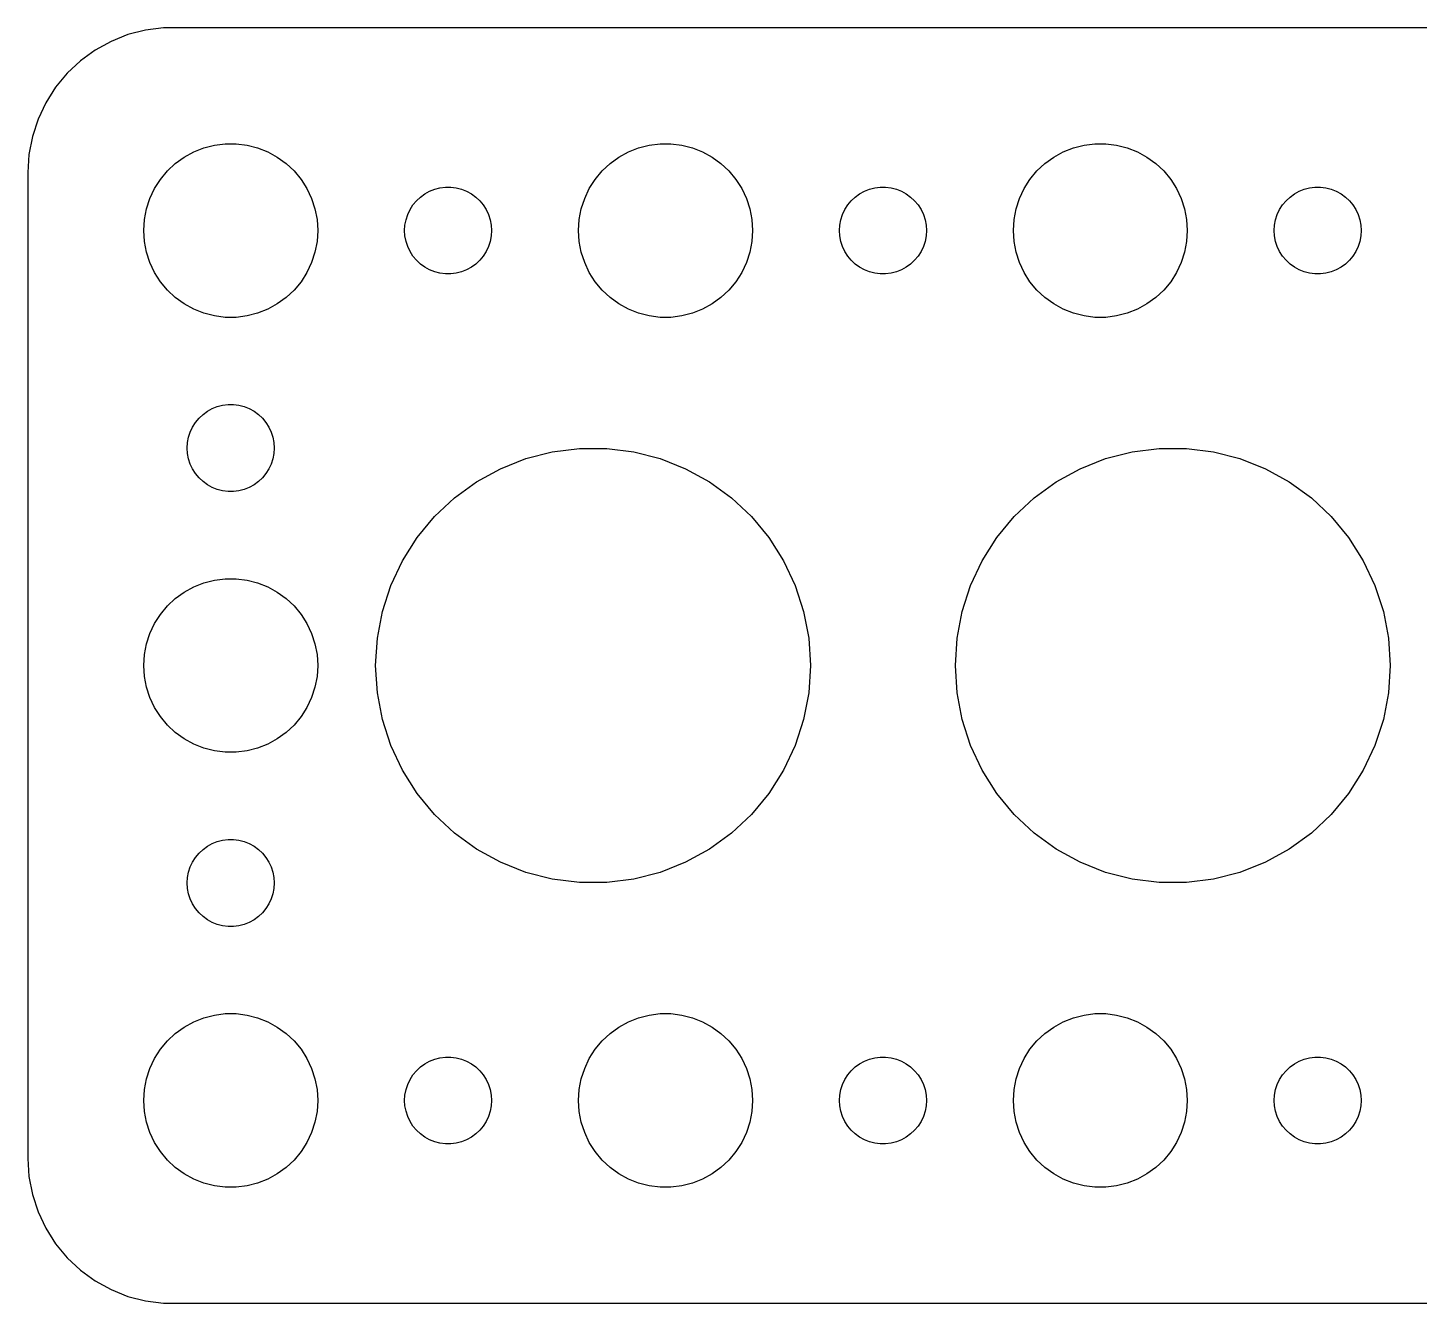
# Model space of a CAD drawing. Header units: metres. Extents: x -60 to 60, y 32 to 76.
# Drawn here: x -59.5 to -11.5, y 32.01 to 75.99 of the extents above; entities that cross this region are included whole.
import ezdxf

# ---------------------------------------------------------------- set-up
doc = ezdxf.new("R2010")
doc.units = ezdxf.units.M

msp = doc.modelspace()

# ---------------------------------------------------------------- linework, layer by layer
for p, q in [((-55.4369, 75.9114), (-56.0451, 75.7553)), ((-54.8139, 75.9901), (-55.4369, 75.9114)), ((54.8139, 75.9901), (-54.8139, 75.9901)), ((-56.6289, 75.5241), (-57.1791, 75.2216)), ((-56.0451, 75.7553), (-56.6289, 75.5241)), ((-57.1791, 75.2216), (-57.6871, 74.8526)), ((-58.1448, 74.4227), (-58.5451, 73.9389)), ((-57.6871, 74.8526), (-58.1448, 74.4227)), ((-58.5451, 73.9389), (-58.8815, 73.4088)), ((-58.8815, 73.4088), (-59.1489, 72.8406)), ((-59.1489, 72.8406), (-59.3429, 72.2434)), ((-59.3429, 72.2434), (-59.4606, 71.6267)), ((-59.4606, 71.6267), (-59.5, 71)), ((-54.4123, 71.3115), (-54.1075, 71.533)), ((-54.1075, 71.533), (-53.7773, 71.7145)), ((-53.7773, 71.7145), (-53.427, 71.8532)), ((-53.427, 71.8532), (-53.0621, 71.9469)), ((-53.0621, 71.9469), (-52.6884, 71.9941)), ((-52.6884, 71.9941), (-52.3116, 71.9941)), ((-52.3116, 71.9941), (-51.9379, 71.9469)), ((-51.9379, 71.9469), (-51.5729, 71.8532)), ((-51.5729, 71.8532), (-51.2227, 71.7145)), ((-51.2227, 71.7145), (-50.8925, 71.533)), ((-50.8925, 71.533), (-50.5877, 71.3115)), ((-39.4123, 71.3115), (-39.1075, 71.533)), ((-39.1075, 71.533), (-38.7773, 71.7145)), ((-38.7773, 71.7145), (-38.427, 71.8532)), ((-38.427, 71.8532), (-38.0621, 71.9469)), ((-38.0621, 71.9469), (-37.6884, 71.9941)), ((-37.6884, 71.9941), (-37.3116, 71.9941)), ((-37.3116, 71.9941), (-36.9379, 71.9469)), ((-36.9379, 71.9469), (-36.5729, 71.8532)), ((-36.5729, 71.8532), (-36.2227, 71.7145)), ((-36.2227, 71.7145), (-35.8925, 71.533)), ((-35.8925, 71.533), (-35.5877, 71.3115)), ((-24.4123, 71.3115), (-24.1075, 71.533)), ((-24.1075, 71.533), (-23.7773, 71.7145)), ((-23.7773, 71.7145), (-23.427, 71.8532)), ((-23.427, 71.8532), (-23.0621, 71.9469)), ((-23.0621, 71.9469), (-22.6884, 71.9941)), ((-22.6884, 71.9941), (-22.3116, 71.9941)), ((-22.3116, 71.9941), (-21.9379, 71.9469)), ((-21.9379, 71.9469), (-21.5729, 71.8532)), ((-21.5729, 71.8532), (-21.2227, 71.7145)), ((-21.2227, 71.7145), (-20.8925, 71.533)), ((-20.8925, 71.533), (-20.5877, 71.3115)), ((-54.927, 70.7634), (-54.6869, 71.0536)), ((-54.6869, 71.0536), (-54.4123, 71.3115)), ((-50.5877, 71.3115), (-50.3131, 71.0536)), ((-50.3131, 71.0536), (-50.0729, 70.7634)), ((-39.927, 70.7634), (-39.6869, 71.0536)), ((-39.6869, 71.0536), (-39.4123, 71.3115)), ((-35.5877, 71.3115), (-35.3131, 71.0536)), ((-35.3131, 71.0536), (-35.0729, 70.7634)), ((-24.927, 70.7634), (-24.6869, 71.0536)), ((-24.6869, 71.0536), (-24.4123, 71.3115)), ((-20.5877, 71.3115), (-20.3131, 71.0536)), ((-20.3131, 71.0536), (-20.0729, 70.7634)), ((-59.5, 71), (-59.5, 37)), ((-55.1289, 70.4453), (-54.927, 70.7634)), ((-50.0729, 70.7634), (-49.8711, 70.4453)), ((-40.1289, 70.4453), (-39.927, 70.7634)), ((-35.0729, 70.7634), (-34.8711, 70.4453)), ((-25.1289, 70.4453), (-24.927, 70.7634)), ((-20.0729, 70.7634), (-19.8711, 70.4453)), ((-55.4057, 69.7461), (-55.2893, 70.1044)), ((-55.2893, 70.1044), (-55.1289, 70.4453)), ((-49.8711, 70.4453), (-49.7107, 70.1044)), ((-49.7107, 70.1044), (-49.5942, 69.7461)), ((-46.0934, 70.0268), (-45.9561, 70.1558)), ((-45.9561, 70.1558), (-45.8037, 70.2665)), ((-45.8037, 70.2665), (-45.6387, 70.3572)), ((-45.6387, 70.3572), (-45.4635, 70.4266)), ((-45.4635, 70.4266), (-45.2811, 70.4734)), ((-45.2811, 70.4734), (-45.0942, 70.497)), ((-45.0942, 70.497), (-44.9058, 70.497)), ((-44.9058, 70.497), (-44.7189, 70.4734)), ((-44.7189, 70.4734), (-44.5365, 70.4266)), ((-44.5365, 70.4266), (-44.3613, 70.3572)), ((-44.3613, 70.3572), (-44.1963, 70.2665)), ((-44.1963, 70.2665), (-44.0439, 70.1558)), ((-44.0439, 70.1558), (-43.9065, 70.0268)), ((-40.4057, 69.7461), (-40.2893, 70.1044)), ((-40.2893, 70.1044), (-40.1289, 70.4453)), ((-34.8711, 70.4453), (-34.7107, 70.1044)), ((-34.7107, 70.1044), (-34.5942, 69.7461)), ((-31.0934, 70.0268), (-30.9561, 70.1558)), ((-30.9561, 70.1558), (-30.8037, 70.2665)), ((-30.8037, 70.2665), (-30.6387, 70.3572)), ((-30.6387, 70.3572), (-30.4635, 70.4266)), ((-30.4635, 70.4266), (-30.2811, 70.4734)), ((-30.2811, 70.4734), (-30.0942, 70.497)), ((-30.0942, 70.497), (-29.9058, 70.497)), ((-29.9058, 70.497), (-29.7189, 70.4734)), ((-29.7189, 70.4734), (-29.5365, 70.4266)), ((-29.5365, 70.4266), (-29.3613, 70.3572)), ((-29.3613, 70.3572), (-29.1963, 70.2665)), ((-29.1963, 70.2665), (-29.0439, 70.1558)), ((-29.0439, 70.1558), (-28.9065, 70.0268)), ((-25.4057, 69.7461), (-25.2893, 70.1044)), ((-25.2893, 70.1044), (-25.1289, 70.4453)), ((-19.8711, 70.4453), (-19.7107, 70.1044)), ((-19.7107, 70.1044), (-19.5942, 69.7461)), ((-16.0934, 70.0268), (-15.9561, 70.1558)), ((-15.9561, 70.1558), (-15.8037, 70.2665)), ((-15.8037, 70.2665), (-15.6387, 70.3572)), ((-15.6387, 70.3572), (-15.4635, 70.4266)), ((-15.4635, 70.4266), (-15.2811, 70.4734)), ((-15.2811, 70.4734), (-15.0942, 70.497)), ((-15.0942, 70.497), (-14.9058, 70.497)), ((-14.9058, 70.497), (-14.7189, 70.4734)), ((-14.7189, 70.4734), (-14.5365, 70.4266)), ((-14.5365, 70.4266), (-14.3613, 70.3572)), ((-14.3613, 70.3572), (-14.1963, 70.2665)), ((-14.1963, 70.2665), (-14.0439, 70.1558)), ((-14.0439, 70.1558), (-13.9065, 70.0268)), ((-55.4763, 69.376), (-55.4057, 69.7461)), ((-49.5942, 69.7461), (-49.5237, 69.376)), ((-46.3947, 69.5522), (-46.3145, 69.7226)), ((-46.3145, 69.7226), (-46.2135, 69.8817)), ((-46.2135, 69.8817), (-46.0934, 70.0268)), ((-43.9065, 70.0268), (-43.7865, 69.8817)), ((-43.7865, 69.8817), (-43.6855, 69.7226)), ((-43.6855, 69.7226), (-43.6053, 69.5522)), ((-40.4763, 69.376), (-40.4057, 69.7461)), ((-34.5942, 69.7461), (-34.5237, 69.376)), ((-31.3947, 69.5522), (-31.3145, 69.7226)), ((-31.3145, 69.7226), (-31.2135, 69.8817)), ((-31.2135, 69.8817), (-31.0934, 70.0268)), ((-28.9065, 70.0268), (-28.7865, 69.8817)), ((-28.7865, 69.8817), (-28.6855, 69.7226)), ((-28.6855, 69.7226), (-28.6053, 69.5522)), ((-25.4763, 69.376), (-25.4057, 69.7461)), ((-19.5942, 69.7461), (-19.5237, 69.376)), ((-16.3947, 69.5522), (-16.3145, 69.7226)), ((-16.3145, 69.7226), (-16.2135, 69.8817)), ((-16.2135, 69.8817), (-16.0934, 70.0268)), ((-13.9065, 70.0268), (-13.7865, 69.8817)), ((-13.7865, 69.8817), (-13.6855, 69.7226)), ((-13.6855, 69.7226), (-13.6053, 69.5522)), ((-55.5, 69), (-55.4763, 69.376)), ((-49.5237, 69.376), (-49.5, 69)), ((-46.5, 69), (-46.4882, 69.188)), ((-46.4882, 69.188), (-46.4529, 69.373)), ((-46.4529, 69.373), (-46.3947, 69.5522)), ((-43.6053, 69.5522), (-43.5471, 69.373)), ((-43.5471, 69.373), (-43.5118, 69.188)), ((-43.5118, 69.188), (-43.5, 69)), ((-40.5, 69), (-40.4763, 69.376)), ((-34.5237, 69.376), (-34.5, 69)), ((-31.5, 69), (-31.4882, 69.188)), ((-31.4882, 69.188), (-31.4529, 69.373)), ((-31.4529, 69.373), (-31.3947, 69.5522)), ((-28.6053, 69.5522), (-28.5471, 69.373)), ((-28.5471, 69.373), (-28.5118, 69.188)), ((-28.5118, 69.188), (-28.5, 69)), ((-25.5, 69), (-25.4763, 69.376)), ((-19.5237, 69.376), (-19.5, 69)), ((-16.5, 69), (-16.4882, 69.188)), ((-16.4882, 69.188), (-16.4529, 69.373)), ((-16.4529, 69.373), (-16.3947, 69.5522)), ((-13.6053, 69.5522), (-13.5471, 69.373)), ((-13.5471, 69.373), (-13.5118, 69.188)), ((-13.5118, 69.188), (-13.5, 69)), ((-55.4763, 68.624), (-55.5, 69)), ((-49.5, 69), (-49.5237, 68.624)), ((-46.4882, 68.812), (-46.5, 69)), ((-46.4529, 68.627), (-46.4882, 68.812)), ((-43.5118, 68.812), (-43.5471, 68.627)), ((-43.5, 69), (-43.5118, 68.812)), ((-40.4763, 68.624), (-40.5, 69)), ((-34.5, 69), (-34.5237, 68.624)), ((-31.4882, 68.812), (-31.5, 69)), ((-31.4529, 68.627), (-31.4882, 68.812)), ((-28.5118, 68.812), (-28.5471, 68.627)), ((-28.5, 69), (-28.5118, 68.812)), ((-25.4763, 68.624), (-25.5, 69)), ((-19.5, 69), (-19.5237, 68.624)), ((-16.4882, 68.812), (-16.5, 69)), ((-16.4529, 68.627), (-16.4882, 68.812)), ((-13.5118, 68.812), (-13.5471, 68.627)), ((-13.5, 69), (-13.5118, 68.812)), ((-55.4057, 68.2539), (-55.4763, 68.624)), ((-55.2893, 67.8956), (-55.4057, 68.2539)), ((-49.5942, 68.2539), (-49.7107, 67.8956)), ((-49.5237, 68.624), (-49.5942, 68.2539)), ((-46.3947, 68.4478), (-46.4529, 68.627)), ((-46.3145, 68.2774), (-46.3947, 68.4478)), ((-46.2135, 68.1183), (-46.3145, 68.2774)), ((-43.6855, 68.2774), (-43.7865, 68.1183)), ((-43.6053, 68.4478), (-43.6855, 68.2774)), ((-43.5471, 68.627), (-43.6053, 68.4478)), ((-40.4057, 68.2539), (-40.4763, 68.624)), ((-40.2893, 67.8956), (-40.4057, 68.2539)), ((-34.5942, 68.2539), (-34.7107, 67.8956)), ((-34.5237, 68.624), (-34.5942, 68.2539)), ((-31.3947, 68.4478), (-31.4529, 68.627)), ((-31.3145, 68.2774), (-31.3947, 68.4478)), ((-31.2135, 68.1183), (-31.3145, 68.2774)), ((-28.6855, 68.2774), (-28.7865, 68.1183)), ((-28.6053, 68.4478), (-28.6855, 68.2774)), ((-28.5471, 68.627), (-28.6053, 68.4478)), ((-25.4057, 68.2539), (-25.4763, 68.624)), ((-25.2893, 67.8956), (-25.4057, 68.2539)), ((-19.5942, 68.2539), (-19.7107, 67.8956)), ((-19.5237, 68.624), (-19.5942, 68.2539)), ((-16.3947, 68.4478), (-16.4529, 68.627)), ((-16.3145, 68.2774), (-16.3947, 68.4478)), ((-16.2135, 68.1183), (-16.3145, 68.2774)), ((-13.6855, 68.2774), (-13.7865, 68.1183)), ((-13.6053, 68.4478), (-13.6855, 68.2774)), ((-13.5471, 68.627), (-13.6053, 68.4478)), ((-55.1289, 67.5547), (-55.2893, 67.8956)), ((-49.7107, 67.8956), (-49.8711, 67.5547)), ((-46.0934, 67.9732), (-46.2135, 68.1183)), ((-45.9561, 67.8442), (-46.0934, 67.9732)), ((-45.8037, 67.7335), (-45.9561, 67.8442)), ((-45.6387, 67.6427), (-45.8037, 67.7335)), ((-44.1963, 67.7335), (-44.3613, 67.6427)), ((-44.0439, 67.8442), (-44.1963, 67.7335)), ((-43.9065, 67.9732), (-44.0439, 67.8442)), ((-43.7865, 68.1183), (-43.9065, 67.9732)), ((-40.1289, 67.5547), (-40.2893, 67.8956)), ((-34.7107, 67.8956), (-34.8711, 67.5547)), ((-31.0934, 67.9732), (-31.2135, 68.1183)), ((-30.9561, 67.8442), (-31.0934, 67.9732)), ((-30.8037, 67.7335), (-30.9561, 67.8442)), ((-30.6387, 67.6427), (-30.8037, 67.7335)), ((-29.1963, 67.7335), (-29.3613, 67.6427)), ((-29.0439, 67.8442), (-29.1963, 67.7335)), ((-28.9065, 67.9732), (-29.0439, 67.8442)), ((-28.7865, 68.1183), (-28.9065, 67.9732)), ((-25.1289, 67.5547), (-25.2893, 67.8956)), ((-19.7107, 67.8956), (-19.8711, 67.5547)), ((-16.0934, 67.9732), (-16.2135, 68.1183)), ((-15.9561, 67.8442), (-16.0934, 67.9732)), ((-15.8037, 67.7335), (-15.9561, 67.8442)), ((-15.6387, 67.6427), (-15.8037, 67.7335)), ((-14.1963, 67.7335), (-14.3613, 67.6427)), ((-14.0439, 67.8442), (-14.1963, 67.7335)), ((-13.9065, 67.9732), (-14.0439, 67.8442)), ((-13.7865, 68.1183), (-13.9065, 67.9732)), ((-54.927, 67.2366), (-55.1289, 67.5547)), ((-54.6869, 66.9464), (-54.927, 67.2366)), ((-50.0729, 67.2366), (-50.3131, 66.9464)), ((-49.8711, 67.5547), (-50.0729, 67.2366)), ((-45.4635, 67.5734), (-45.6387, 67.6427)), ((-45.2811, 67.5266), (-45.4635, 67.5734)), ((-45.0942, 67.5029), (-45.2811, 67.5266)), ((-44.9058, 67.5029), (-45.0942, 67.5029)), ((-44.7189, 67.5266), (-44.9058, 67.5029)), ((-44.5365, 67.5734), (-44.7189, 67.5266)), ((-44.3613, 67.6427), (-44.5365, 67.5734)), ((-39.927, 67.2366), (-40.1289, 67.5547)), ((-39.6869, 66.9464), (-39.927, 67.2366)), ((-35.0729, 67.2366), (-35.3131, 66.9464)), ((-34.8711, 67.5547), (-35.0729, 67.2366)), ((-30.4635, 67.5734), (-30.6387, 67.6427)), ((-30.2811, 67.5266), (-30.4635, 67.5734)), ((-30.0942, 67.5029), (-30.2811, 67.5266)), ((-29.9058, 67.5029), (-30.0942, 67.5029)), ((-29.7189, 67.5266), (-29.9058, 67.5029)), ((-29.5365, 67.5734), (-29.7189, 67.5266)), ((-29.3613, 67.6427), (-29.5365, 67.5734)), ((-24.927, 67.2366), (-25.1289, 67.5547)), ((-24.6869, 66.9464), (-24.927, 67.2366)), ((-20.0729, 67.2366), (-20.3131, 66.9464)), ((-19.8711, 67.5547), (-20.0729, 67.2366)), ((-15.4635, 67.5734), (-15.6387, 67.6427)), ((-15.2811, 67.5266), (-15.4635, 67.5734)), ((-15.0942, 67.5029), (-15.2811, 67.5266)), ((-14.9058, 67.5029), (-15.0942, 67.5029)), ((-14.7189, 67.5266), (-14.9058, 67.5029)), ((-14.5365, 67.5734), (-14.7189, 67.5266)), ((-14.3613, 67.6427), (-14.5365, 67.5734)), ((-54.4123, 66.6884), (-54.6869, 66.9464)), ((-50.3131, 66.9464), (-50.5877, 66.6884)), ((-39.4123, 66.6884), (-39.6869, 66.9464)), ((-35.3131, 66.9464), (-35.5877, 66.6884)), ((-24.4123, 66.6884), (-24.6869, 66.9464)), ((-20.3131, 66.9464), (-20.5877, 66.6884)), ((-54.1075, 66.467), (-54.4123, 66.6884)), ((-53.7773, 66.2855), (-54.1075, 66.467)), ((-53.427, 66.1468), (-53.7773, 66.2855)), ((-51.2227, 66.2855), (-51.5729, 66.1468)), ((-50.8925, 66.467), (-51.2227, 66.2855)), ((-50.5877, 66.6884), (-50.8925, 66.467)), ((-39.1075, 66.467), (-39.4123, 66.6884)), ((-38.7773, 66.2855), (-39.1075, 66.467)), ((-38.427, 66.1468), (-38.7773, 66.2855)), ((-36.2227, 66.2855), (-36.5729, 66.1468)), ((-35.8925, 66.467), (-36.2227, 66.2855)), ((-35.5877, 66.6884), (-35.8925, 66.467)), ((-24.1075, 66.467), (-24.4123, 66.6884)), ((-23.7773, 66.2855), (-24.1075, 66.467)), ((-23.427, 66.1468), (-23.7773, 66.2855)), ((-21.2227, 66.2855), (-21.5729, 66.1468)), ((-20.8925, 66.467), (-21.2227, 66.2855)), ((-20.5877, 66.6884), (-20.8925, 66.467)), ((-53.0621, 66.0531), (-53.427, 66.1468)), ((-52.6884, 66.0059), (-53.0621, 66.0531)), ((-52.3116, 66.0059), (-52.6884, 66.0059)), ((-51.9379, 66.0531), (-52.3116, 66.0059)), ((-51.5729, 66.1468), (-51.9379, 66.0531)), ((-38.0621, 66.0531), (-38.427, 66.1468)), ((-37.6884, 66.0059), (-38.0621, 66.0531)), ((-37.3116, 66.0059), (-37.6884, 66.0059)), ((-36.9379, 66.0531), (-37.3116, 66.0059)), ((-36.5729, 66.1468), (-36.9379, 66.0531)), ((-23.0621, 66.0531), (-23.427, 66.1468)), ((-22.6884, 66.0059), (-23.0621, 66.0531)), ((-22.3116, 66.0059), (-22.6884, 66.0059)), ((-21.9379, 66.0531), (-22.3116, 66.0059)), ((-21.5729, 66.1468), (-21.9379, 66.0531)), ((-53.1387, 62.8572), (-52.9635, 62.9266)), ((-52.9635, 62.9266), (-52.7811, 62.9734)), ((-52.7811, 62.9734), (-52.5942, 62.997)), ((-52.5942, 62.997), (-52.4058, 62.997)), ((-52.4058, 62.997), (-52.2189, 62.9734)), ((-52.2189, 62.9734), (-52.0365, 62.9266)), ((-52.0365, 62.9266), (-51.8613, 62.8572)), ((-53.7135, 62.3817), (-53.5934, 62.5268)), ((-53.5934, 62.5268), (-53.4561, 62.6558)), ((-53.4561, 62.6558), (-53.3037, 62.7665)), ((-53.3037, 62.7665), (-53.1387, 62.8572)), ((-51.8613, 62.8572), (-51.6963, 62.7665)), ((-51.6963, 62.7665), (-51.5439, 62.6558)), ((-51.5439, 62.6558), (-51.4065, 62.5268)), ((-51.4065, 62.5268), (-51.2865, 62.3817)), ((-53.9529, 61.873), (-53.8947, 62.0522)), ((-53.8947, 62.0522), (-53.8145, 62.2226)), ((-53.8145, 62.2226), (-53.7135, 62.3817)), ((-51.2865, 62.3817), (-51.1855, 62.2226)), ((-51.1855, 62.2226), (-51.1053, 62.0522)), ((-51.1053, 62.0522), (-51.0471, 61.873)), ((-54, 61.5), (-53.9882, 61.688)), ((-53.9882, 61.312), (-54, 61.5)), ((-53.9882, 61.688), (-53.9529, 61.873)), ((-51.0471, 61.873), (-51.0118, 61.688)), ((-51.0118, 61.688), (-51, 61.5)), ((-51, 61.5), (-51.0118, 61.312)), ((-41.4053, 61.3671), (-40.4709, 61.4852)), ((-40.4709, 61.4852), (-39.5291, 61.4852)), ((-39.5291, 61.4852), (-38.5946, 61.3671)), ((-21.4053, 61.3671), (-20.4709, 61.4852)), ((-20.4709, 61.4852), (-19.5291, 61.4852)), ((-19.5291, 61.4852), (-18.5946, 61.3671)), ((-53.9529, 61.127), (-53.9882, 61.312)), ((-53.8947, 60.9478), (-53.9529, 61.127)), ((-51.0471, 61.127), (-51.1053, 60.9478)), ((-51.0118, 61.312), (-51.0471, 61.127)), ((-43.1933, 60.7862), (-42.3176, 61.1329)), ((-42.3176, 61.1329), (-41.4053, 61.3671)), ((-38.5946, 61.3671), (-37.6824, 61.1329)), ((-37.6824, 61.1329), (-36.8067, 60.7862)), ((-23.1933, 60.7862), (-22.3176, 61.1329)), ((-22.3176, 61.1329), (-21.4053, 61.3671)), ((-18.5946, 61.3671), (-17.6824, 61.1329)), ((-17.6824, 61.1329), (-16.8067, 60.7862)), ((-53.8145, 60.7774), (-53.8947, 60.9478)), ((-53.7135, 60.6183), (-53.8145, 60.7774)), ((-53.5934, 60.4732), (-53.7135, 60.6183)), ((-51.2865, 60.6183), (-51.4065, 60.4732)), ((-51.1855, 60.7774), (-51.2865, 60.6183)), ((-51.1053, 60.9478), (-51.1855, 60.7774)), ((-44.0187, 60.3325), (-43.1933, 60.7862)), ((-36.8067, 60.7862), (-35.9813, 60.3325)), ((-24.0187, 60.3325), (-23.1933, 60.7862)), ((-16.8067, 60.7862), (-15.9813, 60.3325)), ((-53.4561, 60.3442), (-53.5934, 60.4732)), ((-53.3037, 60.2335), (-53.4561, 60.3442)), ((-53.1387, 60.1427), (-53.3037, 60.2335)), ((-52.9635, 60.0734), (-53.1387, 60.1427)), ((-52.7811, 60.0266), (-52.9635, 60.0734)), ((-52.5942, 60.0029), (-52.7811, 60.0266)), ((-52.4058, 60.0029), (-52.5942, 60.0029)), ((-52.2189, 60.0266), (-52.4058, 60.0029)), ((-52.0365, 60.0734), (-52.2189, 60.0266)), ((-51.8613, 60.1427), (-52.0365, 60.0734)), ((-51.6963, 60.2335), (-51.8613, 60.1427)), ((-51.5439, 60.3442), (-51.6963, 60.2335)), ((-51.4065, 60.4732), (-51.5439, 60.3442)), ((-44.7807, 59.7788), (-44.0187, 60.3325)), ((-35.9813, 60.3325), (-35.2193, 59.7788)), ((-24.7807, 59.7788), (-24.0187, 60.3325)), ((-15.9813, 60.3325), (-15.2193, 59.7788)), ((-45.4673, 59.1341), (-44.7807, 59.7788)), ((-35.2193, 59.7788), (-34.5327, 59.1341)), ((-25.4673, 59.1341), (-24.7807, 59.7788)), ((-15.2193, 59.7788), (-14.5327, 59.1341)), ((-46.0676, 58.4084), (-45.4673, 59.1341)), ((-34.5327, 59.1341), (-33.9324, 58.4084)), ((-26.0676, 58.4084), (-25.4673, 59.1341)), ((-14.5327, 59.1341), (-13.9324, 58.4084)), ((-46.5723, 57.6131), (-46.0676, 58.4084)), ((-33.9324, 58.4084), (-33.4277, 57.6131)), ((-26.5723, 57.6131), (-26.0676, 58.4084)), ((-13.9324, 58.4084), (-13.4277, 57.6131)), ((-46.9733, 56.7609), (-46.5723, 57.6131)), ((-33.4277, 57.6131), (-33.0267, 56.7609)), ((-26.9733, 56.7609), (-26.5723, 57.6131)), ((-13.4277, 57.6131), (-13.0267, 56.7609)), ((-54.1075, 56.533), (-53.7773, 56.7145)), ((-53.7773, 56.7145), (-53.427, 56.8532)), ((-53.427, 56.8532), (-53.0621, 56.9469)), ((-53.0621, 56.9469), (-52.6884, 56.9941)), ((-52.6884, 56.9941), (-52.3116, 56.9941)), ((-52.3116, 56.9941), (-51.9379, 56.9469)), ((-51.9379, 56.9469), (-51.5729, 56.8532)), ((-51.5729, 56.8532), (-51.2227, 56.7145)), ((-51.2227, 56.7145), (-50.8925, 56.533)), ((-47.2644, 55.8652), (-46.9733, 56.7609)), ((-33.0267, 56.7609), (-32.7356, 55.8652)), ((-27.2644, 55.8652), (-26.9733, 56.7609)), ((-13.0267, 56.7609), (-12.7356, 55.8652)), ((-54.6869, 56.0536), (-54.4123, 56.3115)), ((-54.4123, 56.3115), (-54.1075, 56.533)), ((-50.8925, 56.533), (-50.5877, 56.3115)), ((-50.5877, 56.3115), (-50.3131, 56.0536)), ((-55.1289, 55.4453), (-54.927, 55.7634)), ((-54.927, 55.7634), (-54.6869, 56.0536)), ((-50.3131, 56.0536), (-50.0729, 55.7634)), ((-50.0729, 55.7634), (-49.8711, 55.4453)), ((-47.4409, 54.94), (-47.2644, 55.8652)), ((-32.7356, 55.8652), (-32.5591, 54.94)), ((-27.4409, 54.94), (-27.2644, 55.8652)), ((-12.7356, 55.8652), (-12.5591, 54.94)), ((-55.2893, 55.1044), (-55.1289, 55.4453)), ((-49.8711, 55.4453), (-49.7107, 55.1044)), ((-55.4763, 54.376), (-55.4057, 54.7461)), ((-55.4057, 54.7461), (-55.2893, 55.1044)), ((-49.7107, 55.1044), (-49.5942, 54.7461)), ((-49.5942, 54.7461), (-49.5237, 54.376)), ((-47.5, 54), (-47.4409, 54.94)), ((-32.5591, 54.94), (-32.5, 54)), ((-27.5, 54), (-27.4409, 54.94)), ((-12.5591, 54.94), (-12.5, 54)), ((-55.5, 54), (-55.4763, 54.376)), ((-49.5237, 54.376), (-49.5, 54)), ((-55.4763, 53.624), (-55.5, 54)), ((-49.5, 54), (-49.5237, 53.624)), ((-47.4409, 53.06), (-47.5, 54)), ((-32.5, 54), (-32.5591, 53.06)), ((-27.4409, 53.06), (-27.5, 54)), ((-12.5, 54), (-12.5591, 53.06)), ((-55.4057, 53.2539), (-55.4763, 53.624)), ((-49.5237, 53.624), (-49.5942, 53.2539)), ((-55.2893, 52.8956), (-55.4057, 53.2539)), ((-55.1289, 52.5547), (-55.2893, 52.8956)), ((-49.7107, 52.8956), (-49.8711, 52.5547)), ((-49.5942, 53.2539), (-49.7107, 52.8956)), ((-47.2644, 52.1348), (-47.4409, 53.06)), ((-32.5591, 53.06), (-32.7356, 52.1348)), ((-27.2644, 52.1348), (-27.4409, 53.06)), ((-12.5591, 53.06), (-12.7356, 52.1348)), ((-54.927, 52.2366), (-55.1289, 52.5547)), ((-49.8711, 52.5547), (-50.0729, 52.2366)), ((-54.6869, 51.9464), (-54.927, 52.2366)), ((-54.4123, 51.6885), (-54.6869, 51.9464)), ((-50.3131, 51.9464), (-50.5877, 51.6885)), ((-50.0729, 52.2366), (-50.3131, 51.9464)), ((-46.9733, 51.2391), (-47.2644, 52.1348)), ((-32.7356, 52.1348), (-33.0267, 51.2391)), ((-26.9733, 51.2391), (-27.2644, 52.1348)), ((-12.7356, 52.1348), (-13.0267, 51.2391)), ((-54.1075, 51.467), (-54.4123, 51.6885)), ((-53.7773, 51.2855), (-54.1075, 51.467)), ((-50.8925, 51.467), (-51.2227, 51.2855)), ((-50.5877, 51.6885), (-50.8925, 51.467)), ((-53.427, 51.1468), (-53.7773, 51.2855)), ((-53.0621, 51.0531), (-53.427, 51.1468)), ((-52.6884, 51.0059), (-53.0621, 51.0531)), ((-52.3116, 51.0059), (-52.6884, 51.0059)), ((-51.9379, 51.0531), (-52.3116, 51.0059)), ((-51.5729, 51.1468), (-51.9379, 51.0531)), ((-51.2227, 51.2855), (-51.5729, 51.1468)), ((-46.5723, 50.3869), (-46.9733, 51.2391)), ((-33.0267, 51.2391), (-33.4277, 50.3869)), ((-26.5723, 50.3869), (-26.9733, 51.2391)), ((-13.0267, 51.2391), (-13.4277, 50.3869)), ((-46.0676, 49.5916), (-46.5723, 50.3869)), ((-33.4277, 50.3869), (-33.9324, 49.5916)), ((-26.0676, 49.5916), (-26.5723, 50.3869)), ((-13.4277, 50.3869), (-13.9324, 49.5916)), ((-45.4673, 48.8659), (-46.0676, 49.5916)), ((-33.9324, 49.5916), (-34.5327, 48.8659)), ((-25.4673, 48.8659), (-26.0676, 49.5916)), ((-13.9324, 49.5916), (-14.5327, 48.8659)), ((-44.7807, 48.2212), (-45.4673, 48.8659)), ((-34.5327, 48.8659), (-35.2193, 48.2212)), ((-24.7807, 48.2212), (-25.4673, 48.8659)), ((-14.5327, 48.8659), (-15.2193, 48.2212)), ((-44.0187, 47.6675), (-44.7807, 48.2212)), ((-35.2193, 48.2212), (-35.9813, 47.6675)), ((-24.0187, 47.6675), (-24.7807, 48.2212)), ((-15.2193, 48.2212), (-15.9813, 47.6675)), ((-53.7135, 47.3817), (-53.5934, 47.5268)), ((-53.5934, 47.5268), (-53.4561, 47.6558)), ((-53.4561, 47.6558), (-53.3037, 47.7665)), ((-53.3037, 47.7665), (-53.1387, 47.8573)), ((-53.1387, 47.8573), (-52.9635, 47.9266)), ((-52.9635, 47.9266), (-52.7811, 47.9734)), ((-52.7811, 47.9734), (-52.5942, 47.9971)), ((-52.5942, 47.9971), (-52.4058, 47.9971)), ((-52.4058, 47.9971), (-52.2189, 47.9734)), ((-52.2189, 47.9734), (-52.0365, 47.9266)), ((-52.0365, 47.9266), (-51.8613, 47.8573)), ((-51.8613, 47.8573), (-51.6963, 47.7665)), ((-51.6963, 47.7665), (-51.5439, 47.6558)), ((-51.5439, 47.6558), (-51.4065, 47.5268)), ((-51.4065, 47.5268), (-51.2865, 47.3817)), ((-43.1933, 47.2138), (-44.0187, 47.6675)), ((-35.9813, 47.6675), (-36.8067, 47.2138)), ((-23.1933, 47.2138), (-24.0187, 47.6675)), ((-15.9813, 47.6675), (-16.8067, 47.2138)), ((-53.9529, 46.873), (-53.8947, 47.0522)), ((-53.8947, 47.0522), (-53.8145, 47.2226)), ((-53.8145, 47.2226), (-53.7135, 47.3817)), ((-51.2865, 47.3817), (-51.1855, 47.2226)), ((-51.1855, 47.2226), (-51.1053, 47.0522)), ((-51.1053, 47.0522), (-51.0471, 46.873)), ((-42.3176, 46.8671), (-43.1933, 47.2138)), ((-36.8067, 47.2138), (-37.6824, 46.8671)), ((-22.3176, 46.8671), (-23.1933, 47.2138)), ((-16.8067, 47.2138), (-17.6824, 46.8671)), ((-54, 46.5), (-53.9882, 46.688)), ((-53.9882, 46.688), (-53.9529, 46.873)), ((-51.0471, 46.873), (-51.0118, 46.688)), ((-51.0118, 46.688), (-51, 46.5)), ((-41.4053, 46.6329), (-42.3176, 46.8671)), ((-40.4709, 46.5148), (-41.4053, 46.6329)), ((-38.5946, 46.6329), (-39.5291, 46.5148)), ((-37.6824, 46.8671), (-38.5946, 46.6329)), ((-21.4053, 46.6329), (-22.3176, 46.8671)), ((-20.4709, 46.5148), (-21.4053, 46.6329)), ((-18.5946, 46.6329), (-19.5291, 46.5148)), ((-17.6824, 46.8671), (-18.5946, 46.6329)), ((-53.9882, 46.312), (-54, 46.5)), ((-53.9529, 46.127), (-53.9882, 46.312)), ((-53.8947, 45.9478), (-53.9529, 46.127)), ((-51.0471, 46.127), (-51.1053, 45.9478)), ((-51.0118, 46.312), (-51.0471, 46.127)), ((-51, 46.5), (-51.0118, 46.312)), ((-39.5291, 46.5148), (-40.4709, 46.5148)), ((-19.5291, 46.5148), (-20.4709, 46.5148)), ((-53.8145, 45.7774), (-53.8947, 45.9478)), ((-53.7135, 45.6183), (-53.8145, 45.7774)), ((-53.5934, 45.4732), (-53.7135, 45.6183)), ((-51.2865, 45.6183), (-51.4065, 45.4732)), ((-51.1855, 45.7774), (-51.2865, 45.6183)), ((-51.1053, 45.9478), (-51.1855, 45.7774)), ((-53.4561, 45.3442), (-53.5934, 45.4732)), ((-53.3037, 45.2335), (-53.4561, 45.3442)), ((-53.1387, 45.1428), (-53.3037, 45.2335)), ((-52.9635, 45.0734), (-53.1387, 45.1428)), ((-51.8613, 45.1428), (-52.0365, 45.0734)), ((-51.6963, 45.2335), (-51.8613, 45.1428)), ((-51.5439, 45.3442), (-51.6963, 45.2335)), ((-51.4065, 45.4732), (-51.5439, 45.3442)), ((-52.7811, 45.0266), (-52.9635, 45.0734)), ((-52.5942, 45.003), (-52.7811, 45.0266)), ((-52.4058, 45.003), (-52.5942, 45.003)), ((-52.2189, 45.0266), (-52.4058, 45.003)), ((-52.0365, 45.0734), (-52.2189, 45.0266)), ((-53.7773, 41.7145), (-53.427, 41.8532)), ((-53.427, 41.8532), (-53.0621, 41.9469)), ((-53.0621, 41.9469), (-52.6884, 41.9941)), ((-52.6884, 41.9941), (-52.3116, 41.9941)), ((-52.3116, 41.9941), (-51.9379, 41.9469)), ((-51.9379, 41.9469), (-51.5729, 41.8532)), ((-51.5729, 41.8532), (-51.2227, 41.7145)), ((-38.7773, 41.7145), (-38.427, 41.8532)), ((-38.427, 41.8532), (-38.0621, 41.9469)), ((-38.0621, 41.9469), (-37.6884, 41.9941)), ((-37.6884, 41.9941), (-37.3116, 41.9941)), ((-37.3116, 41.9941), (-36.9379, 41.9469)), ((-36.9379, 41.9469), (-36.5729, 41.8532)), ((-36.5729, 41.8532), (-36.2227, 41.7145)), ((-23.7773, 41.7145), (-23.427, 41.8532)), ((-23.427, 41.8532), (-23.0621, 41.9469)), ((-23.0621, 41.9469), (-22.6884, 41.9941)), ((-22.6884, 41.9941), (-22.3116, 41.9941)), ((-22.3116, 41.9941), (-21.9379, 41.9469)), ((-21.9379, 41.9469), (-21.5729, 41.8532)), ((-21.5729, 41.8532), (-21.2227, 41.7145)), ((-54.6869, 41.0536), (-54.4123, 41.3116)), ((-54.4123, 41.3116), (-54.1075, 41.533)), ((-54.1075, 41.533), (-53.7773, 41.7145)), ((-51.2227, 41.7145), (-50.8925, 41.533)), ((-50.8925, 41.533), (-50.5877, 41.3116)), ((-50.5877, 41.3116), (-50.3131, 41.0536)), ((-39.6869, 41.0536), (-39.4123, 41.3116)), ((-39.4123, 41.3116), (-39.1075, 41.533)), ((-39.1075, 41.533), (-38.7773, 41.7145)), ((-36.2227, 41.7145), (-35.8925, 41.533)), ((-35.8925, 41.533), (-35.5877, 41.3116)), ((-35.5877, 41.3116), (-35.3131, 41.0536)), ((-24.6869, 41.0536), (-24.4123, 41.3116)), ((-24.4123, 41.3116), (-24.1075, 41.533)), ((-24.1075, 41.533), (-23.7773, 41.7145)), ((-21.2227, 41.7145), (-20.8925, 41.533)), ((-20.8925, 41.533), (-20.5877, 41.3116)), ((-20.5877, 41.3116), (-20.3131, 41.0536)), ((-54.927, 40.7634), (-54.6869, 41.0536)), ((-50.3131, 41.0536), (-50.0729, 40.7634)), ((-39.927, 40.7634), (-39.6869, 41.0536)), ((-35.3131, 41.0536), (-35.0729, 40.7634)), ((-24.927, 40.7634), (-24.6869, 41.0536)), ((-20.3131, 41.0536), (-20.0729, 40.7634)), ((-55.2893, 40.1044), (-55.1289, 40.4453)), ((-55.1289, 40.4453), (-54.927, 40.7634)), ((-50.0729, 40.7634), (-49.8711, 40.4453)), ((-49.8711, 40.4453), (-49.7107, 40.1044)), ((-45.8037, 40.2665), (-45.6387, 40.3573)), ((-45.6387, 40.3573), (-45.4635, 40.4266)), ((-45.4635, 40.4266), (-45.2811, 40.4734)), ((-45.2811, 40.4734), (-45.0942, 40.4971)), ((-45.0942, 40.4971), (-44.9058, 40.4971)), ((-44.9058, 40.4971), (-44.7189, 40.4734)), ((-44.7189, 40.4734), (-44.5365, 40.4266)), ((-44.5365, 40.4266), (-44.3613, 40.3573)), ((-44.3613, 40.3573), (-44.1963, 40.2665)), ((-40.2893, 40.1044), (-40.1289, 40.4453)), ((-40.1289, 40.4453), (-39.927, 40.7634)), ((-35.0729, 40.7634), (-34.8711, 40.4453)), ((-34.8711, 40.4453), (-34.7107, 40.1044)), ((-30.8037, 40.2665), (-30.6387, 40.3573)), ((-30.6387, 40.3573), (-30.4635, 40.4266)), ((-30.4635, 40.4266), (-30.2811, 40.4734)), ((-30.2811, 40.4734), (-30.0942, 40.4971)), ((-30.0942, 40.4971), (-29.9058, 40.4971)), ((-29.9058, 40.4971), (-29.7189, 40.4734)), ((-29.7189, 40.4734), (-29.5365, 40.4266)), ((-29.5365, 40.4266), (-29.3613, 40.3573)), ((-29.3613, 40.3573), (-29.1963, 40.2665)), ((-25.2893, 40.1044), (-25.1289, 40.4453)), ((-25.1289, 40.4453), (-24.927, 40.7634)), ((-20.0729, 40.7634), (-19.8711, 40.4453)), ((-19.8711, 40.4453), (-19.7107, 40.1044)), ((-15.8037, 40.2665), (-15.6387, 40.3573)), ((-15.6387, 40.3573), (-15.4635, 40.4266)), ((-15.4635, 40.4266), (-15.2811, 40.4734)), ((-15.2811, 40.4734), (-15.0942, 40.4971)), ((-15.0942, 40.4971), (-14.9058, 40.4971)), ((-14.9058, 40.4971), (-14.7189, 40.4734)), ((-14.7189, 40.4734), (-14.5365, 40.4266)), ((-14.5365, 40.4266), (-14.3613, 40.3573)), ((-14.3613, 40.3573), (-14.1963, 40.2665)), ((-55.4057, 39.7461), (-55.2893, 40.1044)), ((-49.7107, 40.1044), (-49.5942, 39.7461)), ((-46.3145, 39.7226), (-46.2135, 39.8817)), ((-46.2135, 39.8817), (-46.0934, 40.0268)), ((-46.0934, 40.0268), (-45.9561, 40.1558)), ((-45.9561, 40.1558), (-45.8037, 40.2665)), ((-44.1963, 40.2665), (-44.0439, 40.1558)), ((-44.0439, 40.1558), (-43.9065, 40.0268)), ((-43.9065, 40.0268), (-43.7865, 39.8817)), ((-43.7865, 39.8817), (-43.6855, 39.7226)), ((-40.4057, 39.7461), (-40.2893, 40.1044)), ((-34.7107, 40.1044), (-34.5942, 39.7461)), ((-31.3145, 39.7226), (-31.2135, 39.8817)), ((-31.2135, 39.8817), (-31.0934, 40.0268)), ((-31.0934, 40.0268), (-30.9561, 40.1558)), ((-30.9561, 40.1558), (-30.8037, 40.2665)), ((-29.1963, 40.2665), (-29.0439, 40.1558)), ((-29.0439, 40.1558), (-28.9065, 40.0268)), ((-28.9065, 40.0268), (-28.7865, 39.8817)), ((-28.7865, 39.8817), (-28.6855, 39.7226)), ((-25.4057, 39.7461), (-25.2893, 40.1044)), ((-19.7107, 40.1044), (-19.5942, 39.7461)), ((-16.3145, 39.7226), (-16.2135, 39.8817)), ((-16.2135, 39.8817), (-16.0934, 40.0268)), ((-16.0934, 40.0268), (-15.9561, 40.1558)), ((-15.9561, 40.1558), (-15.8037, 40.2665)), ((-14.1963, 40.2665), (-14.0439, 40.1558)), ((-14.0439, 40.1558), (-13.9065, 40.0268)), ((-13.9065, 40.0268), (-13.7865, 39.8817)), ((-13.7865, 39.8817), (-13.6855, 39.7226)), ((-55.5, 39), (-55.4763, 39.376)), ((-55.4763, 39.376), (-55.4057, 39.7461)), ((-49.5942, 39.7461), (-49.5237, 39.376)), ((-49.5237, 39.376), (-49.5, 39)), ((-46.4882, 39.188), (-46.4529, 39.373)), ((-46.4529, 39.373), (-46.3947, 39.5522)), ((-46.3947, 39.5522), (-46.3145, 39.7226)), ((-43.6855, 39.7226), (-43.6053, 39.5522)), ((-43.6053, 39.5522), (-43.5471, 39.373)), ((-43.5471, 39.373), (-43.5118, 39.188)), ((-40.5, 39), (-40.4763, 39.376)), ((-40.4763, 39.376), (-40.4057, 39.7461)), ((-34.5942, 39.7461), (-34.5237, 39.376)), ((-34.5237, 39.376), (-34.5, 39)), ((-31.4882, 39.188), (-31.4529, 39.373)), ((-31.4529, 39.373), (-31.3947, 39.5522)), ((-31.3947, 39.5522), (-31.3145, 39.7226)), ((-28.6855, 39.7226), (-28.6053, 39.5522)), ((-28.6053, 39.5522), (-28.5471, 39.373)), ((-28.5471, 39.373), (-28.5118, 39.188)), ((-25.5, 39), (-25.4763, 39.376)), ((-25.4763, 39.376), (-25.4057, 39.7461)), ((-19.5942, 39.7461), (-19.5237, 39.376)), ((-19.5237, 39.376), (-19.5, 39)), ((-16.4882, 39.188), (-16.4529, 39.373)), ((-16.4529, 39.373), (-16.3947, 39.5522)), ((-16.3947, 39.5522), (-16.3145, 39.7226)), ((-13.6855, 39.7226), (-13.6053, 39.5522)), ((-13.6053, 39.5522), (-13.5471, 39.373)), ((-13.5471, 39.373), (-13.5118, 39.188)), ((-55.4763, 38.624), (-55.5, 39)), ((-49.5, 39), (-49.5237, 38.624)), ((-46.5, 39), (-46.4882, 39.188)), ((-46.4882, 38.812), (-46.5, 39)), ((-43.5118, 39.188), (-43.5, 39)), ((-43.5, 39), (-43.5118, 38.812)), ((-40.4763, 38.624), (-40.5, 39)), ((-34.5, 39), (-34.5237, 38.624)), ((-31.5, 39), (-31.4882, 39.188)), ((-31.4882, 38.812), (-31.5, 39)), ((-28.5118, 39.188), (-28.5, 39)), ((-28.5, 39), (-28.5118, 38.812)), ((-25.4763, 38.624), (-25.5, 39)), ((-19.5, 39), (-19.5237, 38.624)), ((-16.5, 39), (-16.4882, 39.188)), ((-16.4882, 38.812), (-16.5, 39)), ((-13.5118, 39.188), (-13.5, 39)), ((-13.5, 39), (-13.5118, 38.812)), ((-55.4057, 38.2539), (-55.4763, 38.624)), ((-49.5237, 38.624), (-49.5942, 38.2539)), ((-46.4529, 38.627), (-46.4882, 38.812)), ((-46.3947, 38.4478), (-46.4529, 38.627)), ((-46.3145, 38.2774), (-46.3947, 38.4478)), ((-43.6053, 38.4478), (-43.6855, 38.2774)), ((-43.5471, 38.627), (-43.6053, 38.4478)), ((-43.5118, 38.812), (-43.5471, 38.627)), ((-40.4057, 38.2539), (-40.4763, 38.624)), ((-34.5237, 38.624), (-34.5942, 38.2539)), ((-31.4529, 38.627), (-31.4882, 38.812)), ((-31.3947, 38.4478), (-31.4529, 38.627)), ((-31.3145, 38.2774), (-31.3947, 38.4478)), ((-28.6053, 38.4478), (-28.6855, 38.2774)), ((-28.5471, 38.627), (-28.6053, 38.4478)), ((-28.5118, 38.812), (-28.5471, 38.627)), ((-25.4057, 38.2539), (-25.4763, 38.624)), ((-19.5237, 38.624), (-19.5942, 38.2539)), ((-16.4529, 38.627), (-16.4882, 38.812)), ((-16.3947, 38.4478), (-16.4529, 38.627)), ((-16.3145, 38.2774), (-16.3947, 38.4478)), ((-13.6053, 38.4478), (-13.6855, 38.2774)), ((-13.5471, 38.627), (-13.6053, 38.4478)), ((-13.5118, 38.812), (-13.5471, 38.627)), ((-55.2893, 37.8956), (-55.4057, 38.2539)), ((-49.5942, 38.2539), (-49.7107, 37.8956)), ((-46.2135, 38.1183), (-46.3145, 38.2774)), ((-46.0934, 37.9732), (-46.2135, 38.1183)), ((-45.9561, 37.8442), (-46.0934, 37.9732)), ((-43.9065, 37.9732), (-44.0439, 37.8442)), ((-43.7865, 38.1183), (-43.9065, 37.9732)), ((-43.6855, 38.2774), (-43.7865, 38.1183)), ((-40.2893, 37.8956), (-40.4057, 38.2539)), ((-34.5942, 38.2539), (-34.7107, 37.8956)), ((-31.2135, 38.1183), (-31.3145, 38.2774)), ((-31.0934, 37.9732), (-31.2135, 38.1183)), ((-30.9561, 37.8442), (-31.0934, 37.9732)), ((-28.9065, 37.9732), (-29.0439, 37.8442)), ((-28.7865, 38.1183), (-28.9065, 37.9732)), ((-28.6855, 38.2774), (-28.7865, 38.1183)), ((-25.2893, 37.8956), (-25.4057, 38.2539)), ((-19.5942, 38.2539), (-19.7107, 37.8956)), ((-16.2135, 38.1183), (-16.3145, 38.2774)), ((-16.0934, 37.9732), (-16.2135, 38.1183)), ((-15.9561, 37.8442), (-16.0934, 37.9732)), ((-13.9065, 37.9732), (-14.0439, 37.8442)), ((-13.7865, 38.1183), (-13.9065, 37.9732)), ((-13.6855, 38.2774), (-13.7865, 38.1183)), ((-55.1289, 37.5547), (-55.2893, 37.8956)), ((-54.927, 37.2366), (-55.1289, 37.5547)), ((-49.8711, 37.5547), (-50.0729, 37.2366)), ((-49.7107, 37.8956), (-49.8711, 37.5547)), ((-45.8037, 37.7335), (-45.9561, 37.8442)), ((-45.6387, 37.6428), (-45.8037, 37.7335)), ((-45.4635, 37.5734), (-45.6387, 37.6428)), ((-45.2811, 37.5266), (-45.4635, 37.5734)), ((-45.0942, 37.503), (-45.2811, 37.5266)), ((-44.9058, 37.503), (-45.0942, 37.503)), ((-44.7189, 37.5266), (-44.9058, 37.503)), ((-44.5365, 37.5734), (-44.7189, 37.5266)), ((-44.3613, 37.6428), (-44.5365, 37.5734)), ((-44.1963, 37.7335), (-44.3613, 37.6428)), ((-44.0439, 37.8442), (-44.1963, 37.7335)), ((-40.1289, 37.5547), (-40.2893, 37.8956)), ((-39.927, 37.2366), (-40.1289, 37.5547)), ((-34.8711, 37.5547), (-35.0729, 37.2366)), ((-34.7107, 37.8956), (-34.8711, 37.5547)), ((-30.8037, 37.7335), (-30.9561, 37.8442)), ((-30.6387, 37.6428), (-30.8037, 37.7335)), ((-30.4635, 37.5734), (-30.6387, 37.6428)), ((-30.2811, 37.5266), (-30.4635, 37.5734)), ((-30.0942, 37.503), (-30.2811, 37.5266)), ((-29.9058, 37.503), (-30.0942, 37.503)), ((-29.7189, 37.5266), (-29.9058, 37.503)), ((-29.5365, 37.5734), (-29.7189, 37.5266)), ((-29.3613, 37.6428), (-29.5365, 37.5734)), ((-29.1963, 37.7335), (-29.3613, 37.6428)), ((-29.0439, 37.8442), (-29.1963, 37.7335)), ((-25.1289, 37.5547), (-25.2893, 37.8956)), ((-24.927, 37.2366), (-25.1289, 37.5547)), ((-19.8711, 37.5547), (-20.0729, 37.2366)), ((-19.7107, 37.8956), (-19.8711, 37.5547)), ((-15.8037, 37.7335), (-15.9561, 37.8442)), ((-15.6387, 37.6428), (-15.8037, 37.7335)), ((-15.4635, 37.5734), (-15.6387, 37.6428)), ((-15.2811, 37.5266), (-15.4635, 37.5734)), ((-15.0942, 37.503), (-15.2811, 37.5266)), ((-14.9058, 37.503), (-15.0942, 37.503)), ((-14.7189, 37.5266), (-14.9058, 37.503)), ((-14.5365, 37.5734), (-14.7189, 37.5266)), ((-14.3613, 37.6428), (-14.5365, 37.5734)), ((-14.1963, 37.7335), (-14.3613, 37.6428)), ((-14.0439, 37.8442), (-14.1963, 37.7335)), ((-59.5, 37), (-59.4606, 36.3733)), ((-54.6869, 36.9464), (-54.927, 37.2366)), ((-50.0729, 37.2366), (-50.3131, 36.9464)), ((-39.6869, 36.9464), (-39.927, 37.2366)), ((-35.0729, 37.2366), (-35.3131, 36.9464)), ((-24.6869, 36.9464), (-24.927, 37.2366)), ((-20.0729, 37.2366), (-20.3131, 36.9464)), ((-54.4123, 36.6885), (-54.6869, 36.9464)), ((-54.1075, 36.467), (-54.4123, 36.6885)), ((-50.5877, 36.6885), (-50.8925, 36.467)), ((-50.3131, 36.9464), (-50.5877, 36.6885)), ((-39.4123, 36.6885), (-39.6869, 36.9464)), ((-39.1075, 36.467), (-39.4123, 36.6885)), ((-35.5877, 36.6885), (-35.8925, 36.467)), ((-35.3131, 36.9464), (-35.5877, 36.6885)), ((-24.4123, 36.6885), (-24.6869, 36.9464)), ((-24.1075, 36.467), (-24.4123, 36.6885)), ((-20.5877, 36.6885), (-20.8925, 36.467)), ((-20.3131, 36.9464), (-20.5877, 36.6885)), ((-59.4606, 36.3733), (-59.3429, 35.7566)), ((-53.7773, 36.2855), (-54.1075, 36.467)), ((-53.427, 36.1468), (-53.7773, 36.2855)), ((-53.0621, 36.0531), (-53.427, 36.1468)), ((-52.6884, 36.0059), (-53.0621, 36.0531)), ((-52.3116, 36.0059), (-52.6884, 36.0059)), ((-51.9379, 36.0531), (-52.3116, 36.0059)), ((-51.5729, 36.1468), (-51.9379, 36.0531)), ((-51.2227, 36.2855), (-51.5729, 36.1468)), ((-50.8925, 36.467), (-51.2227, 36.2855)), ((-38.7773, 36.2855), (-39.1075, 36.467)), ((-38.427, 36.1468), (-38.7773, 36.2855)), ((-38.0621, 36.0531), (-38.427, 36.1468)), ((-37.6884, 36.0059), (-38.0621, 36.0531)), ((-37.3116, 36.0059), (-37.6884, 36.0059)), ((-36.9379, 36.0531), (-37.3116, 36.0059)), ((-36.5729, 36.1468), (-36.9379, 36.0531)), ((-36.2227, 36.2855), (-36.5729, 36.1468)), ((-35.8925, 36.467), (-36.2227, 36.2855)), ((-23.7773, 36.2855), (-24.1075, 36.467)), ((-23.427, 36.1468), (-23.7773, 36.2855)), ((-23.0621, 36.0531), (-23.427, 36.1468)), ((-22.6884, 36.0059), (-23.0621, 36.0531)), ((-22.3116, 36.0059), (-22.6884, 36.0059)), ((-21.9379, 36.0531), (-22.3116, 36.0059)), ((-21.5729, 36.1468), (-21.9379, 36.0531)), ((-21.2227, 36.2855), (-21.5729, 36.1468)), ((-20.8925, 36.467), (-21.2227, 36.2855)), ((-59.3429, 35.7566), (-59.1489, 35.1594)), ((-59.1489, 35.1594), (-58.8815, 34.5912)), ((-58.8815, 34.5912), (-58.5451, 34.0611)), ((-58.5451, 34.0611), (-58.1448, 33.5773)), ((-58.1448, 33.5773), (-57.6871, 33.1474)), ((-57.6871, 33.1474), (-57.1791, 32.7784)), ((-57.1791, 32.7784), (-56.6289, 32.4759)), ((-56.6289, 32.4759), (-56.0451, 32.2447)), ((-56.0451, 32.2447), (-55.4369, 32.0886)), ((-55.4369, 32.0886), (-54.8139, 32.0099)), ((-54.8139, 32.0099), (54.8139, 32.0099))]:
    msp.add_line(p, q)

doc.saveas('drawing.dxf')
